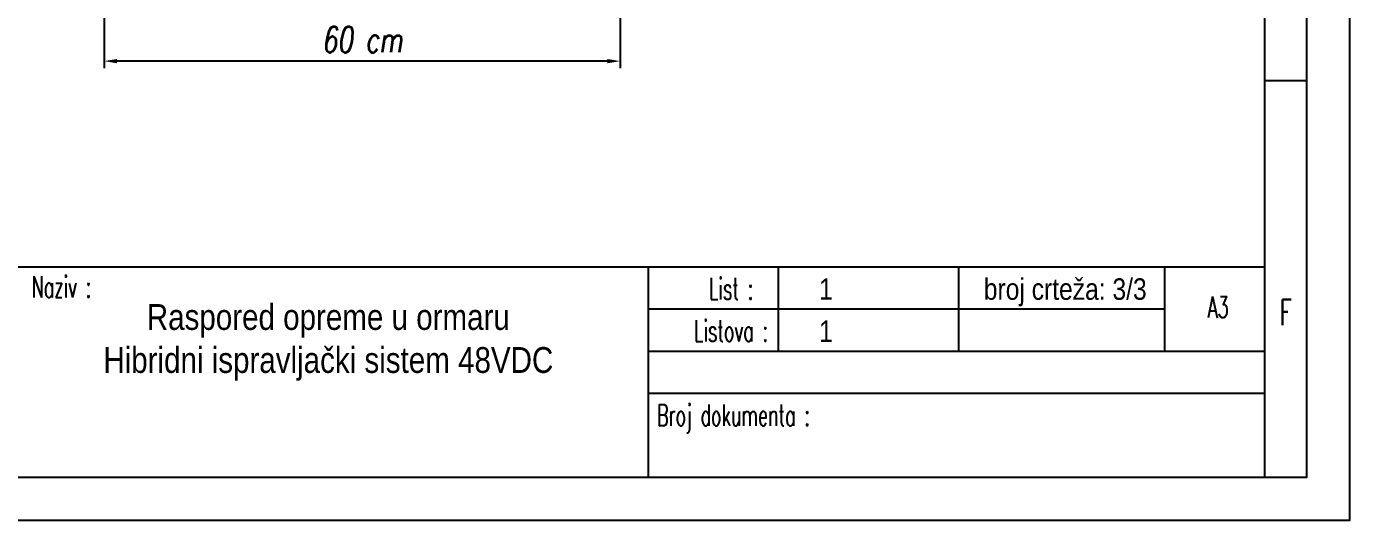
# Model space of a CAD drawing. Header units: millimetres. Extents: x 9130 to 9550, y -18883 to -17651.
# Drawn here: x 9395.8 to 9549.7, y -18882.5 to -18825.1 of the extents above; entities that cross this region are included whole.
import ezdxf

# ---------------------------------------------------------------- set-up
doc = ezdxf.new("R2010")
doc.units = ezdxf.units.MM
for name, color, linetype in [('00 uvodnice', 82, 'Continuous'), ('01-KOSTUR ORMARA', 7, 'Continuous'), ('02-MODULI', 7, 'Continuous'), ('OO cn60', 1, 'Continuous')]:
    doc.layers.add(name, color=color, linetype=linetype)
doc.styles.add('ARIAL NARROW', font='ARIALN.TTF')
doc.styles.add('KOTE ZA MONNTAZU', font='simplex.shx', dxfattribs={"width": 0.7, "oblique": 8, "height": 3})
doc.styles.add('simboli', font='symbol.ttf', dxfattribs={"width": 0.6, "height": 2.2})
doc.dimstyles.new('Copy of KOTE ZA MONTAZU u cm', dxfattribs={"dimscale": 0, "dimtxt": 3, "dimasz": 1.5, "dimexe": 0.8, "dimexo": 0.1, "dimgap": 1, "dimtad": 1, "dimdec": 1, "dimzin": 12, "dimdsep": 46, "dimtxsty": 'KOTE ZA MONNTAZU', "dimcen": 1.5, "dimclrt": 1, "dimadec": 0, "dimazin": 0, "dimtfac": 1, "dimtdec": 1, "dimtmove": 0, "dimatfit": 3, "dimfxl": 1, "dimtolj": 2, "dimtzin": 0, "dimarcsym": 0})

# ---------------------------------------------------------------- blocks, each defined once
blk = doc.blocks.new('Zaglavlje A3 prazno-Sue')
at = {"color": 7, "true_color": 0xffffff}
blk.add_lwpolyline([(0, 297), (420, 297), (420, 0), (0, 0)], close=True, dxfattribs=at)
at = {"layer": '01-KOSTUR ORMARA'}
for p, q in [((410.1, 51.18), (415, 51.18)), ((353.59, 19.7), (353.59, 29.5)), ((374.55, 19.7), (374.55, 29.5)), ((398.52, 19.7), (398.52, 29.5)), ((338.44, 24.6), (398.52, 24.6)), ((338.44, 19.7), (410.1, 19.7)), ((338.44, 14.8), (410.1, 14.8))]:
    blk.add_line(p, q, dxfattribs=at)
for points in [[(7, 292), (415, 292), (415, 5), (7, 5)], [(7, 29.5), (410.1, 29.5), (410.1, 5), (7, 5)], [(260.88, 29.5), (338.44, 29.5), (338.44, 5), (260.88, 5)]]:
    blk.add_lwpolyline(points, close=True, dxfattribs=at)
blk.add_lwpolyline([(7, 287.1), (410.1, 287.1), (410.1, 5)], dxfattribs=at)
at = {"layer": 'OO cn60', "color": 0, "linetype": 'Continuous', "style": 'simboli'}
for s, insert, char_height, width, attachment_point in [('{\\Fsimplex|c238;Naziv :}', (270.21, 28.42), 2.5, 15.9862, 2), ('{\\Fsimplex|c238;List :}', (348.09, 28.21), 2.5, 15.9862, 2), ('{\\Fsimplex|c238;A3}', (404.72, 26.06), 2.5, 5.7679, 2), ('{\\Fsimplex|c238;F}', (412.59, 25.71), 3, 8.2385, 2), ('{\\Fsimplex|c238;Listova :}', (348.09, 23.31), 2.5, 15.9862, 2), ('{\\Fsimplex|c238;Broj dokumenta :}', (339.45, 13.5), 2.5, 23.3368, 1)]:
    blk.add_mtext(s, dxfattribs=dict(at, insert=insert, char_height=char_height, width=width, attachment_point=attachment_point))
blk = doc.blocks.new('*D583')
at = {"layer": '02-MODULI', "color": 0, "linetype": 'Continuous', "lineweight": -2, "transparency": 16777216}
for p, q in [((9404.85, -18823.51), (9404.85, -18829.91)), ((9464.85, -18823.51), (9464.85, -18829.91)), ((9463.35, -18829.11), (9406.35, -18829.11))]:
    blk.add_line(p, q, dxfattribs=at)
at = {"layer": '02-MODULI', "color": 0, "linetype": 'Continuous', "transparency": 16777216}
for points in [[(9406.35, -18828.86), (9406.35, -18829.36), (9404.85, -18829.11)], [(9463.35, -18828.86), (9463.35, -18829.36), (9464.85, -18829.11)]]:
    blk.add_solid(points, dxfattribs=at)
at = {"layer": 'Defpoints', "color": 0, "linetype": 'Continuous', "transparency": 16777216}
for p in [(9404.85, -18823.41), (9464.85, -18823.41), (9404.85, -18829.11)]:
    blk.add_point(p, dxfattribs=at)
at = {"layer": '02-MODULI', "color": 1, "linetype": 'Continuous', "lineweight": 15, "transparency": 16777216, "insert": (9434.85, -18826.61), "char_height": 3, "attachment_point": 5, "style": 'KOTE ZA MONNTAZU'}
blk.add_mtext('\\A2;60 cm', dxfattribs=at)

msp = doc.modelspace()

# ---------------------------------------------------------------- block references
msp.add_blockref('Zaglavlje A3 prazno-Sue', (9129.6679, -18882.5286))

# ---------------------------------------------------------------- texts
at = {"layer": '00 uvodnice', "color": 0, "linetype": 'Continuous', "char_height": 2.5, "width": 26.833448, "attachment_point": 1, "style": 'ARIAL NARROW'}
for s, insert in [('1', (9487.9828, -18854.3631)), ('broj crteža: 3/3', (9507.1365, -18854.3631)), ('1', (9487.9828, -18859.2636))]:
    msp.add_mtext(s, dxfattribs=dict(at, insert=insert))
at = {"layer": '02-MODULI', "insert": (9430.9149, -18857.3605), "char_height": 3, "width": 76.339516, "attachment_point": 2, "style": 'ARIAL NARROW'}
msp.add_mtext('{\\C0;Raspored opreme u ormaru\\PHibridni ispravljački sistem 48VDC}', dxfattribs=at)

# ---------------------------------------------------------------- dimensions: what is measured, and where the dimension line sits
at = {"layer": '02-MODULI', "color": 4, "linetype": 'Continuous', "lineweight": 15}
dim = msp.add_linear_dim(base=(9404.8487, -18829.1138), p1=(9464.8487, -18823.4114), p2=(9404.8487, -18823.4114), dimstyle='Copy of KOTE ZA MONTAZU u cm', override={"dimscale": 1, "dimpost": ' cm'}, dxfattribs=at)
dim.commit()
dim.dimension.update_dxf_attribs({"geometry": '*D583', "text_midpoint": (9434.8487, -18829.1138), "dimtype": 160})

doc.saveas('drawing.dxf')
